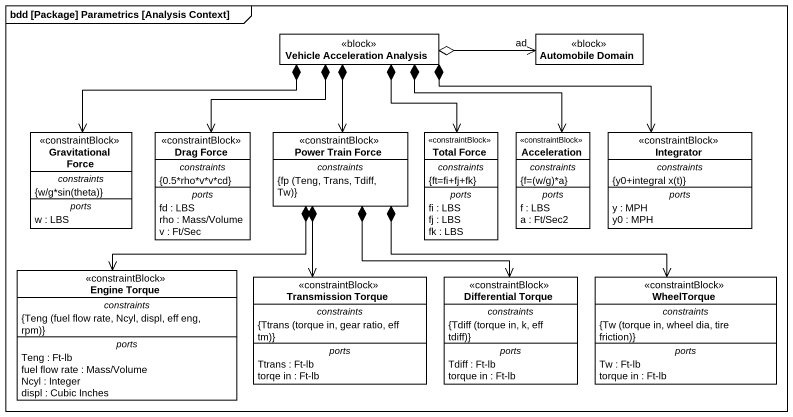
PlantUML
@startuml
mainframe bdd [Package] Parametrics [Analysis Context]
hide circle
hide empty members
class "Vehicle Acceleration Analysis" as Vehicle_Acceleration <<block>>
class "Automobile Domain" as Automobile_Domain <<block>>
class "Gravitational Force" as Gravitational_Force <<constraintBlock>> {
  -- constraints --
  {field} {w/g*sin(theta)}
  -- ports --
  w : LBS
}
class "Drag Force" as Drag_Force <<constraintBlock>> {
  -- constraints --
  {0.5*rho*v*v*cd}
  -- ports --
  fd : LBS
  rho : Mass/Volume
  v : Ft/Sec
}
class "Power Train Force" as Power_Train_Force <<constraintBlock>> {
  -- constraints --
  {field} {fp (Teng, Trans, Tdiff, Tw)}
}
class "Total Force" as Total_Force <<constraintBlock>> {
  -- constraints --
  {ft=fi+fj+fk}
  -- ports --
  fi : LBS
  fj : LBS
  fk : LBS
}
class Acceleration <<constraintBlock>> {
  -- constraints --
  {field} {f=(w/g)*a}
  -- ports --
  f : LBS
  a : Ft/Sec2
}
class Integrator <<constraintBlock>> {
  -- constraints --
  {field} {y0+integral x(t)}
  -- ports --
  y : MPH
  y0 : MPH
}
class "Engine Torque" as Engine_Torque <<constraintBlock>> {
  -- constraints --
  {field} {Teng (fuel flow rate, Ncyl, displ, eff eng, rpm)}
  -- ports --
  Teng : Ft-lb
  fuel flow rate : Mass/Volume
  Ncyl : Integer
  displ : Cubic Inches
}
class "Transmission Torque" as Transmission_Torque <<constraintBlock>> {
  -- constraints --
  {field} {Ttrans (torque in, gear ratio, eff tm)}
  -- ports --
  Ttrans : Ft-lb
  torqe in : Ft-lb
}
class "Differential Torque" as Differential_Torque <<constraintBlock>> {
  -- constraints --
  {field} {Tdiff (torque in, k, eff tdiff)}
  -- ports --
  Tdiff : Ft-lb
  torque in : Ft-lb
}
class WheelTorque <<constraintBlock>> {
  -- constraints --
  {field} {Tw (torque in, wheel dia, tire friction)}
  -- ports --
  Tw : Ft-lb
  torque in : Ft-lb
}
Vehicle_Acceleration o-right-> "ad" Automobile_Domain
Vehicle_Acceleration *-left-> Gravitational_Force
Vehicle_Acceleration *--> Drag_Force
Vehicle_Acceleration *--> Power_Train_Force
Vehicle_Acceleration *--> Total_Force
Vehicle_Acceleration *--> Acceleration
Vehicle_Acceleration *-right-> Integrator
Power_Train_Force *--> Engine_Torque
Power_Train_Force *--> Transmission_Torque
Power_Train_Force *--> Differential_Torque
Power_Train_Force *-right-> WheelTorque
@enduml
